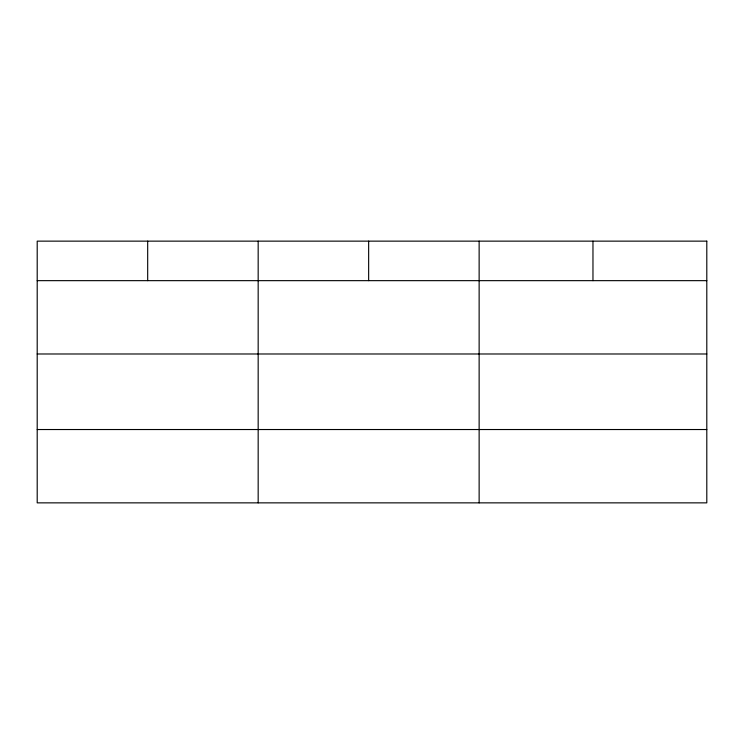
<?xml version="1.0" encoding="UTF-8"?>
<svg xmlns="http://www.w3.org/2000/svg" width="744" height="744" viewBox="0 0 744 744"><rect width="100%" height="100%" fill="white"/><g stroke="black" fill="none" stroke-linecap="round" stroke-linejoin="round"><path stroke-width="1.12" d="M37.2 280.655L706.8 280.655M37.2 353.986L706.8 353.986M37.2 429.53L706.8 429.53M592.968 241.14L592.968 280.655M479.136 241.14L479.136 502.86M368.652 241.14L368.652 280.655M258.168 241.14L258.168 502.86M147.684 241.14L147.684 280.655M706.8 241.14L37.2 241.14L37.2 502.86L706.8 502.86L706.8 241.14"/></g></svg>
